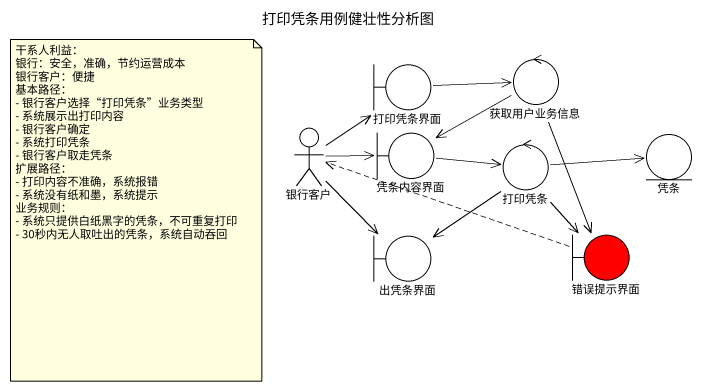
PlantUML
@startuml
title 打印凭条用例健壮性分析图
boundary 打印凭条界面
control 获取用户业务信息
actor 银行客户
boundary 凭条内容界面
control 打印凭条
entity 凭条
boundary 出凭条界面
boundary 错误提示界面 #FF0000
打印凭条界面 -right-> 获取用户业务信息
获取用户业务信息 -left-> 凭条内容界面
获取用户业务信息 --> 错误提示界面
银行客户 -up-> 打印凭条界面
银行客户 -right-> 凭条内容界面
银行客户 --> 出凭条界面
凭条内容界面 -right-> 打印凭条
打印凭条 -right-> 凭条
打印凭条 --> 出凭条界面
打印凭条 --> 错误提示界面
错误提示界面 .left.> 银行客户
note as N1
  干系人利益：
  银行：安全，准确，节约运营成本
  银行客户：便捷
  基本路径：
  - 银行客户选择“打印凭条”业务类型
  - 系统展示出打印内容
  - 银行客户确定
  - 系统打印凭条
  - 银行客户取走凭条
  扩展路径：
  - 打印内容不准确，系统报错
  - 系统没有纸和墨，系统提示
  业务规则：
  - 系统只提供白纸黑字的凭条，不可重复打印
  - 30秒内无人取吐出的凭条，系统自动吞回
end note
@enduml
